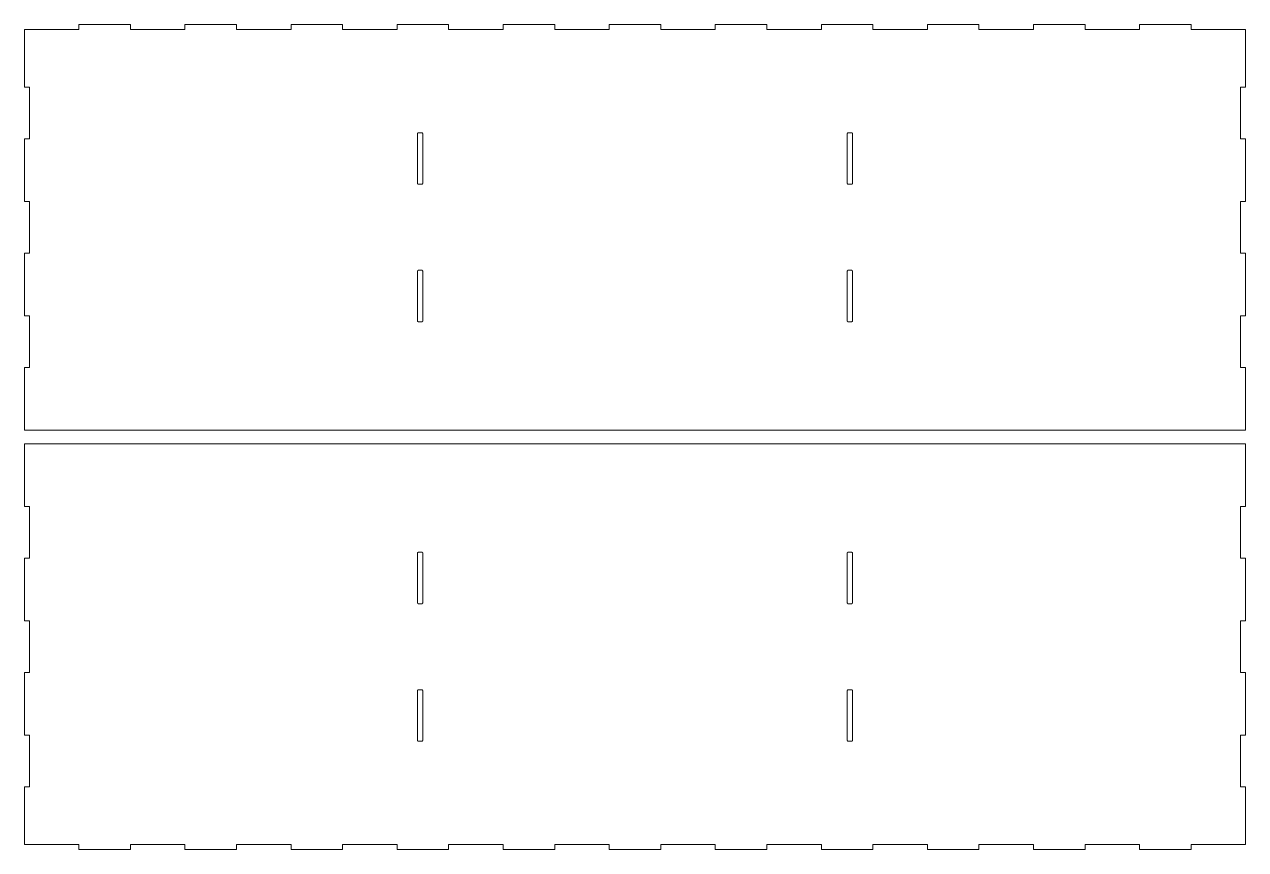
# Model space of a CAD drawing. Header units: millimetres. Extents: x 0 to 3016, y 0 to 2004.
# Drawn here: x 1008 to 1718, y 1524 to 2004 of the extents above; entities that cross this region are included whole.
import ezdxf

# ---------------------------------------------------------------- set-up
doc = ezdxf.new("R2010")
doc.units = ezdxf.units.MM
doc.layers.add('CORTE', color=1, linetype='Continuous', lineweight=0)

msp = doc.modelspace()

# ---------------------------------------------------------------- linework, layer by layer
at = {"layer": 'CORTE'}
for points in [[(1008, 1768), (1039.7, 1768), (1069.7, 1768), (1101.4, 1768), (1131.4, 1768), (1163.1, 1768), (1193.1, 1768), (1224.8, 1768), (1254.8, 1768), (1286.5, 1768), (1316.5, 1768), (1348.2, 1768), (1378.2, 1768), (1409.9, 1768), (1439.9, 1768), (1471.6, 1768), (1501.6, 1768), (1533.3, 1768), (1563.3, 1768), (1595, 1768), (1625, 1768), (1656.7, 1768), (1686.7, 1768), (1718.4, 1768), (1718.4, 1804.5), (1715.4, 1804.5), (1715.4, 1834.5), (1718.4, 1834.5), (1718.4, 1871), (1715.4, 1871), (1715.4, 1901), (1718.4, 1901), (1718.4, 1937.5), (1715.4, 1937.5), (1715.4, 1967.5), (1718.4, 1967.5), (1718.4, 2001), (1686.7, 2001), (1686.7, 2004), (1656.7, 2004), (1656.7, 2001), (1625, 2001), (1625, 2004), (1595, 2004), (1595, 2001), (1563.3, 2001), (1563.3, 2004), (1533.3, 2004), (1533.3, 2001), (1501.6, 2001), (1501.6, 2004), (1471.6, 2004), (1471.6, 2001), (1439.9, 2001), (1439.9, 2004), (1409.9, 2004), (1409.9, 2001), (1378.2, 2001), (1378.2, 2004), (1348.2, 2004), (1348.2, 2001), (1316.5, 2001), (1316.5, 2004), (1286.5, 2004), (1286.5, 2001), (1254.8, 2001), (1254.8, 2004), (1224.8, 2004), (1224.8, 2001), (1193.1, 2001), (1193.1, 2004), (1163.1, 2004), (1163.1, 2001), (1131.4, 2001), (1131.4, 2004), (1101.4, 2004), (1101.4, 2001), (1069.7, 2001), (1069.7, 2004), (1039.7, 2004), (1039.7, 2001), (1008, 2001), (1008, 1967.5), (1011, 1967.5), (1011, 1937.5), (1008, 1937.5), (1008, 1901), (1011, 1901), (1011, 1871), (1008, 1871), (1008, 1834.5), (1011, 1834.5), (1011, 1804.5), (1008, 1804.5), (1008, 1768)], [(1239.1, 1911), (1239.167179, 1911.003773), (1239.233513, 1911.015043), (1239.298167, 1911.03367), (1239.36033, 1911.059419), (1239.419219, 1911.091965), (1239.474094, 1911.130901), (1239.524264, 1911.175736), (1239.569099, 1911.225906), (1239.608035, 1911.280781), (1239.640581, 1911.33967), (1239.66633, 1911.401833), (1239.684957, 1911.466487), (1239.696227, 1911.532821), (1239.7, 1911.6), (1239.7, 1940.4), (1239.696227, 1940.467179), (1239.684957, 1940.533513), (1239.66633, 1940.598167), (1239.640581, 1940.66033), (1239.608035, 1940.719219), (1239.569099, 1940.774094), (1239.524264, 1940.824264), (1239.474094, 1940.869099), (1239.419219, 1940.908035), (1239.36033, 1940.940581), (1239.298167, 1940.96633), (1239.233513, 1940.984957), (1239.167179, 1940.996227), (1239.1, 1941), (1237.3, 1941), (1237.232821, 1940.996227), (1237.166487, 1940.984957), (1237.101833, 1940.96633), (1237.03967, 1940.940581), (1236.980781, 1940.908035), (1236.925906, 1940.869099), (1236.875736, 1940.824264), (1236.830901, 1940.774094), (1236.791965, 1940.719219), (1236.759419, 1940.66033), (1236.73367, 1940.598167), (1236.715043, 1940.533513), (1236.703773, 1940.467179), (1236.7, 1940.4), (1236.7, 1911.6), (1236.703773, 1911.532821), (1236.715043, 1911.466487), (1236.73367, 1911.401833), (1236.759419, 1911.33967), (1236.791965, 1911.280781), (1236.830901, 1911.225906), (1236.875736, 1911.175736), (1236.925906, 1911.130901), (1236.980781, 1911.091965), (1237.03967, 1911.059419), (1237.101833, 1911.03367), (1237.166487, 1911.015043), (1237.232821, 1911.003773), (1237.3, 1911)], [(1489.1, 1911), (1489.167179, 1911.003773), (1489.233513, 1911.015043), (1489.298167, 1911.03367), (1489.36033, 1911.059419), (1489.419219, 1911.091965), (1489.474094, 1911.130901), (1489.524264, 1911.175736), (1489.569099, 1911.225906), (1489.608035, 1911.280781), (1489.640581, 1911.33967), (1489.66633, 1911.401833), (1489.684957, 1911.466487), (1489.696227, 1911.532821), (1489.7, 1911.6), (1489.7, 1940.4), (1489.696227, 1940.467179), (1489.684957, 1940.533513), (1489.66633, 1940.598167), (1489.640581, 1940.66033), (1489.608035, 1940.719219), (1489.569099, 1940.774094), (1489.524264, 1940.824264), (1489.474094, 1940.869099), (1489.419219, 1940.908035), (1489.36033, 1940.940581), (1489.298167, 1940.96633), (1489.233513, 1940.984957), (1489.167179, 1940.996227), (1489.1, 1941), (1487.3, 1941), (1487.232821, 1940.996227), (1487.166487, 1940.984957), (1487.101833, 1940.96633), (1487.03967, 1940.940581), (1486.980781, 1940.908035), (1486.925906, 1940.869099), (1486.875736, 1940.824264), (1486.830901, 1940.774094), (1486.791965, 1940.719219), (1486.759419, 1940.66033), (1486.73367, 1940.598167), (1486.715043, 1940.533513), (1486.703773, 1940.467179), (1486.7, 1940.4), (1486.7, 1911.6), (1486.703773, 1911.532821), (1486.715043, 1911.466487), (1486.73367, 1911.401833), (1486.759419, 1911.33967), (1486.791965, 1911.280781), (1486.830901, 1911.225906), (1486.875736, 1911.175736), (1486.925906, 1911.130901), (1486.980781, 1911.091965), (1487.03967, 1911.059419), (1487.101833, 1911.03367), (1487.166487, 1911.015043), (1487.232821, 1911.003773), (1487.3, 1911)], [(1239.1, 1831), (1239.167179, 1831.003773), (1239.233513, 1831.015043), (1239.298167, 1831.03367), (1239.36033, 1831.059419), (1239.419219, 1831.091965), (1239.474094, 1831.130901), (1239.524264, 1831.175736), (1239.569099, 1831.225906), (1239.608035, 1831.280781), (1239.640581, 1831.33967), (1239.66633, 1831.401833), (1239.684957, 1831.466487), (1239.696227, 1831.532821), (1239.7, 1831.6), (1239.7, 1860.4), (1239.696227, 1860.467179), (1239.684957, 1860.533513), (1239.66633, 1860.598167), (1239.640581, 1860.66033), (1239.608035, 1860.719219), (1239.569099, 1860.774094), (1239.524264, 1860.824264), (1239.474094, 1860.869099), (1239.419219, 1860.908035), (1239.36033, 1860.940581), (1239.298167, 1860.96633), (1239.233513, 1860.984957), (1239.167179, 1860.996227), (1239.1, 1861), (1237.3, 1861), (1237.232821, 1860.996227), (1237.166487, 1860.984957), (1237.101833, 1860.96633), (1237.03967, 1860.940581), (1236.980781, 1860.908035), (1236.925906, 1860.869099), (1236.875736, 1860.824264), (1236.830901, 1860.774094), (1236.791965, 1860.719219), (1236.759419, 1860.66033), (1236.73367, 1860.598167), (1236.715043, 1860.533513), (1236.703773, 1860.467179), (1236.7, 1860.4), (1236.7, 1831.6), (1236.703773, 1831.532821), (1236.715043, 1831.466487), (1236.73367, 1831.401833), (1236.759419, 1831.33967), (1236.791965, 1831.280781), (1236.830901, 1831.225906), (1236.875736, 1831.175736), (1236.925906, 1831.130901), (1236.980781, 1831.091965), (1237.03967, 1831.059419), (1237.101833, 1831.03367), (1237.166487, 1831.015043), (1237.232821, 1831.003773), (1237.3, 1831)], [(1489.1, 1831), (1489.167179, 1831.003773), (1489.233513, 1831.015043), (1489.298167, 1831.03367), (1489.36033, 1831.059419), (1489.419219, 1831.091965), (1489.474094, 1831.130901), (1489.524264, 1831.175736), (1489.569099, 1831.225906), (1489.608035, 1831.280781), (1489.640581, 1831.33967), (1489.66633, 1831.401833), (1489.684957, 1831.466487), (1489.696227, 1831.532821), (1489.7, 1831.6), (1489.7, 1860.4), (1489.696227, 1860.467179), (1489.684957, 1860.533513), (1489.66633, 1860.598167), (1489.640581, 1860.66033), (1489.608035, 1860.719219), (1489.569099, 1860.774094), (1489.524264, 1860.824264), (1489.474094, 1860.869099), (1489.419219, 1860.908035), (1489.36033, 1860.940581), (1489.298167, 1860.96633), (1489.233513, 1860.984957), (1489.167179, 1860.996227), (1489.1, 1861), (1487.3, 1861), (1487.232821, 1860.996227), (1487.166487, 1860.984957), (1487.101833, 1860.96633), (1487.03967, 1860.940581), (1486.980781, 1860.908035), (1486.925906, 1860.869099), (1486.875736, 1860.824264), (1486.830901, 1860.774094), (1486.791965, 1860.719219), (1486.759419, 1860.66033), (1486.73367, 1860.598167), (1486.715043, 1860.533513), (1486.703773, 1860.467179), (1486.7, 1860.4), (1486.7, 1831.6), (1486.703773, 1831.532821), (1486.715043, 1831.466487), (1486.73367, 1831.401833), (1486.759419, 1831.33967), (1486.791965, 1831.280781), (1486.830901, 1831.225906), (1486.875736, 1831.175736), (1486.925906, 1831.130901), (1486.980781, 1831.091965), (1487.03967, 1831.059419), (1487.101833, 1831.03367), (1487.166487, 1831.015043), (1487.232821, 1831.003773), (1487.3, 1831)], [(1008, 1527), (1039.7, 1527), (1039.7, 1524), (1069.7, 1524), (1069.7, 1527), (1101.4, 1527), (1101.4, 1524), (1131.4, 1524), (1131.4, 1527), (1163.1, 1527), (1163.1, 1524), (1193.1, 1524), (1193.1, 1527), (1224.8, 1527), (1224.8, 1524), (1254.8, 1524), (1254.8, 1527), (1286.5, 1527), (1286.5, 1524), (1316.5, 1524), (1316.5, 1527), (1348.2, 1527), (1348.2, 1524), (1378.2, 1524), (1378.2, 1527), (1409.9, 1527), (1409.9, 1524), (1439.9, 1524), (1439.9, 1527), (1471.6, 1527), (1471.6, 1524), (1501.6, 1524), (1501.6, 1527), (1533.3, 1527), (1533.3, 1524), (1563.3, 1524), (1563.3, 1527), (1595, 1527), (1595, 1524), (1625, 1524), (1625, 1527), (1656.7, 1527), (1656.7, 1524), (1686.7, 1524), (1686.7, 1527), (1718.4, 1527), (1718.4, 1560.5), (1715.4, 1560.5), (1715.4, 1590.5), (1718.4, 1590.5), (1718.4, 1627), (1715.4, 1627), (1715.4, 1657), (1718.4, 1657), (1718.4, 1693.5), (1715.4, 1693.5), (1715.4, 1723.5), (1718.4, 1723.5), (1718.4, 1760), (1686.7, 1760), (1656.7, 1760), (1625, 1760), (1595, 1760), (1563.3, 1760), (1533.3, 1760), (1501.6, 1760), (1471.6, 1760), (1439.9, 1760), (1409.9, 1760), (1378.2, 1760), (1348.2, 1760), (1316.5, 1760), (1286.5, 1760), (1254.8, 1760), (1224.8, 1760), (1193.1, 1760), (1163.1, 1760), (1131.4, 1760), (1101.4, 1760), (1069.7, 1760), (1039.7, 1760), (1008, 1760), (1008, 1723.5), (1011, 1723.5), (1011, 1693.5), (1008, 1693.5), (1008, 1657), (1011, 1657), (1011, 1627), (1008, 1627), (1008, 1590.5), (1011, 1590.5), (1011, 1560.5), (1008, 1560.5), (1008, 1527)], [(1239.1, 1667), (1239.167179, 1667.003773), (1239.233513, 1667.015043), (1239.298167, 1667.03367), (1239.36033, 1667.059419), (1239.419219, 1667.091965), (1239.474094, 1667.130901), (1239.524264, 1667.175736), (1239.569099, 1667.225906), (1239.608035, 1667.280781), (1239.640581, 1667.33967), (1239.66633, 1667.401833), (1239.684957, 1667.466487), (1239.696227, 1667.532821), (1239.7, 1667.6), (1239.7, 1696.4), (1239.696227, 1696.467179), (1239.684957, 1696.533513), (1239.66633, 1696.598167), (1239.640581, 1696.66033), (1239.608035, 1696.719219), (1239.569099, 1696.774094), (1239.524264, 1696.824264), (1239.474094, 1696.869099), (1239.419219, 1696.908035), (1239.36033, 1696.940581), (1239.298167, 1696.96633), (1239.233513, 1696.984957), (1239.167179, 1696.996227), (1239.1, 1697), (1237.3, 1697), (1237.232821, 1696.996227), (1237.166487, 1696.984957), (1237.101833, 1696.96633), (1237.03967, 1696.940581), (1236.980781, 1696.908035), (1236.925906, 1696.869099), (1236.875736, 1696.824264), (1236.830901, 1696.774094), (1236.791965, 1696.719219), (1236.759419, 1696.66033), (1236.73367, 1696.598167), (1236.715043, 1696.533513), (1236.703773, 1696.467179), (1236.7, 1696.4), (1236.7, 1667.6), (1236.703773, 1667.532821), (1236.715043, 1667.466487), (1236.73367, 1667.401833), (1236.759419, 1667.33967), (1236.791965, 1667.280781), (1236.830901, 1667.225906), (1236.875736, 1667.175736), (1236.925906, 1667.130901), (1236.980781, 1667.091965), (1237.03967, 1667.059419), (1237.101833, 1667.03367), (1237.166487, 1667.015043), (1237.232821, 1667.003773), (1237.3, 1667)], [(1489.1, 1667), (1489.167179, 1667.003773), (1489.233513, 1667.015043), (1489.298167, 1667.03367), (1489.36033, 1667.059419), (1489.419219, 1667.091965), (1489.474094, 1667.130901), (1489.524264, 1667.175736), (1489.569099, 1667.225906), (1489.608035, 1667.280781), (1489.640581, 1667.33967), (1489.66633, 1667.401833), (1489.684957, 1667.466487), (1489.696227, 1667.532821), (1489.7, 1667.6), (1489.7, 1696.4), (1489.696227, 1696.467179), (1489.684957, 1696.533513), (1489.66633, 1696.598167), (1489.640581, 1696.66033), (1489.608035, 1696.719219), (1489.569099, 1696.774094), (1489.524264, 1696.824264), (1489.474094, 1696.869099), (1489.419219, 1696.908035), (1489.36033, 1696.940581), (1489.298167, 1696.96633), (1489.233513, 1696.984957), (1489.167179, 1696.996227), (1489.1, 1697), (1487.3, 1697), (1487.232821, 1696.996227), (1487.166487, 1696.984957), (1487.101833, 1696.96633), (1487.03967, 1696.940581), (1486.980781, 1696.908035), (1486.925906, 1696.869099), (1486.875736, 1696.824264), (1486.830901, 1696.774094), (1486.791965, 1696.719219), (1486.759419, 1696.66033), (1486.73367, 1696.598167), (1486.715043, 1696.533513), (1486.703773, 1696.467179), (1486.7, 1696.4), (1486.7, 1667.6), (1486.703773, 1667.532821), (1486.715043, 1667.466487), (1486.73367, 1667.401833), (1486.759419, 1667.33967), (1486.791965, 1667.280781), (1486.830901, 1667.225906), (1486.875736, 1667.175736), (1486.925906, 1667.130901), (1486.980781, 1667.091965), (1487.03967, 1667.059419), (1487.101833, 1667.03367), (1487.166487, 1667.015043), (1487.232821, 1667.003773), (1487.3, 1667)], [(1239.1, 1587), (1239.167179, 1587.003773), (1239.233513, 1587.015043), (1239.298167, 1587.03367), (1239.36033, 1587.059419), (1239.419219, 1587.091965), (1239.474094, 1587.130901), (1239.524264, 1587.175736), (1239.569099, 1587.225906), (1239.608035, 1587.280781), (1239.640581, 1587.33967), (1239.66633, 1587.401833), (1239.684957, 1587.466487), (1239.696227, 1587.532821), (1239.7, 1587.6), (1239.7, 1616.4), (1239.696227, 1616.467179), (1239.684957, 1616.533513), (1239.66633, 1616.598167), (1239.640581, 1616.66033), (1239.608035, 1616.719219), (1239.569099, 1616.774094), (1239.524264, 1616.824264), (1239.474094, 1616.869099), (1239.419219, 1616.908035), (1239.36033, 1616.940581), (1239.298167, 1616.96633), (1239.233513, 1616.984957), (1239.167179, 1616.996227), (1239.1, 1617), (1237.3, 1617), (1237.232821, 1616.996227), (1237.166487, 1616.984957), (1237.101833, 1616.96633), (1237.03967, 1616.940581), (1236.980781, 1616.908035), (1236.925906, 1616.869099), (1236.875736, 1616.824264), (1236.830901, 1616.774094), (1236.791965, 1616.719219), (1236.759419, 1616.66033), (1236.73367, 1616.598167), (1236.715043, 1616.533513), (1236.703773, 1616.467179), (1236.7, 1616.4), (1236.7, 1587.6), (1236.703773, 1587.532821), (1236.715043, 1587.466487), (1236.73367, 1587.401833), (1236.759419, 1587.33967), (1236.791965, 1587.280781), (1236.830901, 1587.225906), (1236.875736, 1587.175736), (1236.925906, 1587.130901), (1236.980781, 1587.091965), (1237.03967, 1587.059419), (1237.101833, 1587.03367), (1237.166487, 1587.015043), (1237.232821, 1587.003773), (1237.3, 1587)], [(1489.1, 1587), (1489.167179, 1587.003773), (1489.233513, 1587.015043), (1489.298167, 1587.03367), (1489.36033, 1587.059419), (1489.419219, 1587.091965), (1489.474094, 1587.130901), (1489.524264, 1587.175736), (1489.569099, 1587.225906), (1489.608035, 1587.280781), (1489.640581, 1587.33967), (1489.66633, 1587.401833), (1489.684957, 1587.466487), (1489.696227, 1587.532821), (1489.7, 1587.6), (1489.7, 1616.4), (1489.696227, 1616.467179), (1489.684957, 1616.533513), (1489.66633, 1616.598167), (1489.640581, 1616.66033), (1489.608035, 1616.719219), (1489.569099, 1616.774094), (1489.524264, 1616.824264), (1489.474094, 1616.869099), (1489.419219, 1616.908035), (1489.36033, 1616.940581), (1489.298167, 1616.96633), (1489.233513, 1616.984957), (1489.167179, 1616.996227), (1489.1, 1617), (1487.3, 1617), (1487.232821, 1616.996227), (1487.166487, 1616.984957), (1487.101833, 1616.96633), (1487.03967, 1616.940581), (1486.980781, 1616.908035), (1486.925906, 1616.869099), (1486.875736, 1616.824264), (1486.830901, 1616.774094), (1486.791965, 1616.719219), (1486.759419, 1616.66033), (1486.73367, 1616.598167), (1486.715043, 1616.533513), (1486.703773, 1616.467179), (1486.7, 1616.4), (1486.7, 1587.6), (1486.703773, 1587.532821), (1486.715043, 1587.466487), (1486.73367, 1587.401833), (1486.759419, 1587.33967), (1486.791965, 1587.280781), (1486.830901, 1587.225906), (1486.875736, 1587.175736), (1486.925906, 1587.130901), (1486.980781, 1587.091965), (1487.03967, 1587.059419), (1487.101833, 1587.03367), (1487.166487, 1587.015043), (1487.232821, 1587.003773), (1487.3, 1587)]]:
    msp.add_lwpolyline(points, close=True, dxfattribs=at)

doc.saveas('drawing.dxf')
